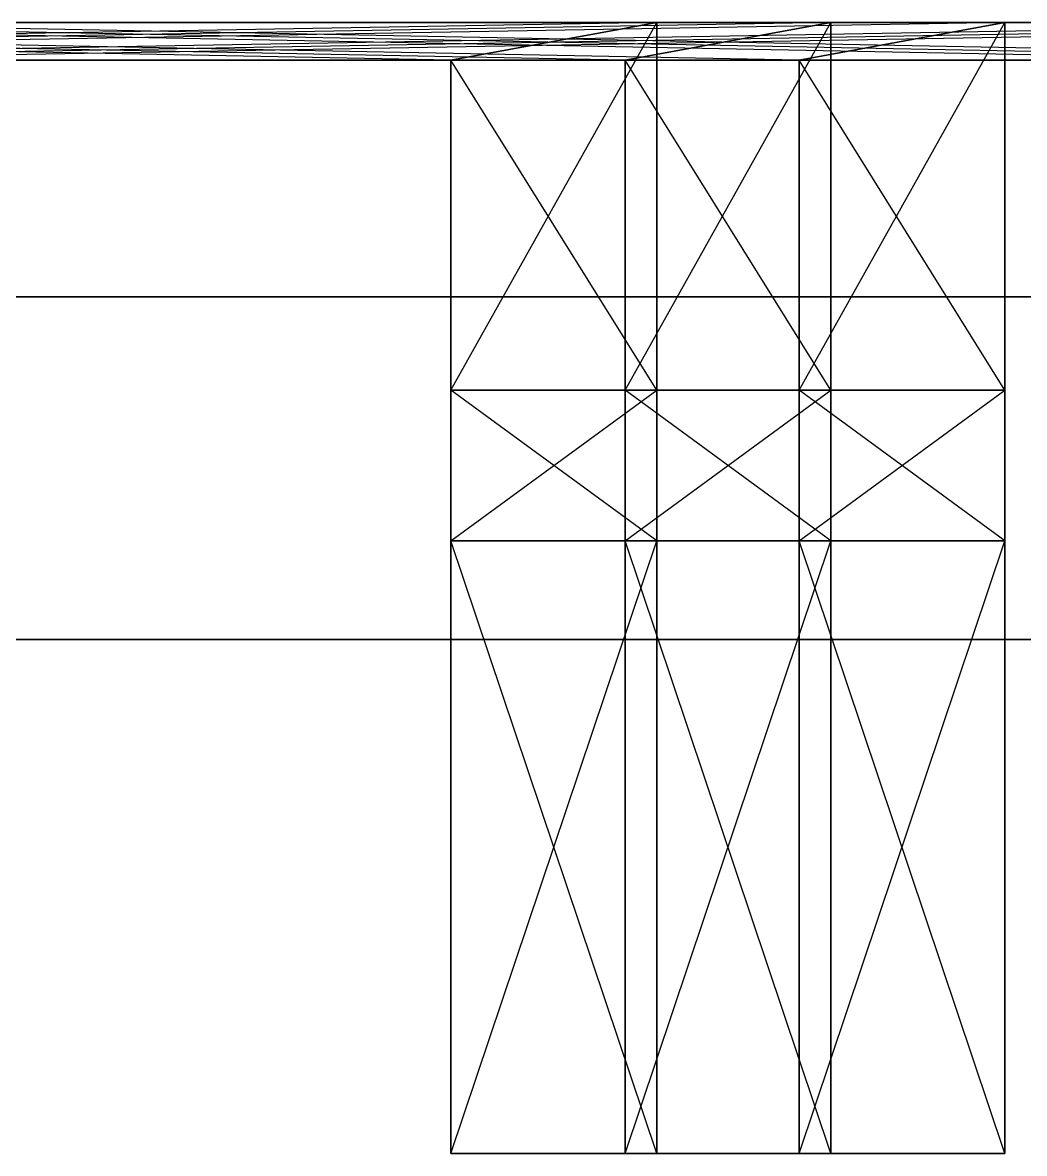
# Model space of a CAD drawing. Extents: x -2 to 217, y -2 to 10.
# Drawn here: x 29.438 to 32.361, y -2 to 1.3 of the extents above; entities that cross this region are included whole.
import ezdxf

# ---------------------------------------------------------------- set-up
doc = ezdxf.new("R2010")
doc.units = 0
doc.layers.add('UB3D', color=1, linetype='CONTINUOUS')

msp = doc.modelspace()

# ---------------------------------------------------------------- linework, layer by layer
at = {"layer": 'UB3D', "color": 254}
for points in [[(31.288001, 1.3001, -69.085332), (31.288001, 1.3001, -69.810332), (24.988001, 1.3001, -69.085332)], [(31.288001, 1.3001, -69.810332), (24.988001, 1.3001, -69.085332), (24.988001, 1.3001, -69.810332)], [(30.688001, 1.190097, -69.085332), (31.288001, 1.3001, -69.085332), (24.988001, 1.190097, -69.085332)], [(31.288001, 1.3001, -69.085332), (24.988001, 1.190097, -69.085332), (24.988001, 1.3001, -69.085332)], [(31.288001, 1.3001, -69.810332), (30.688001, 1.190097, -69.810332), (24.988001, 1.3001, -69.810332)], [(30.688001, 1.190097, -69.810332), (24.988001, 1.3001, -69.810332), (24.988001, 1.190097, -69.810332)], [(31.288001, 1.3001, -72.493165), (31.288001, 1.3001, -73.218165), (24.988001, 1.3001, -72.493165)], [(31.288001, 1.3001, -73.218165), (24.988001, 1.3001, -72.493165), (24.988001, 1.3001, -73.218165)], [(30.688001, 1.190097, -72.493165), (31.288001, 1.3001, -72.493165), (24.988001, 1.190097, -72.493165)], [(31.288001, 1.3001, -72.493165), (24.988001, 1.190097, -72.493165), (24.988001, 1.3001, -72.493165)], [(31.288001, 1.3001, -73.218165), (30.688001, 1.190097, -73.218165), (24.988001, 1.3001, -73.218165)], [(30.688001, 1.190097, -73.218165), (24.988001, 1.3001, -73.218165), (24.988001, 1.190097, -73.218165)], [(31.288001, 1.3001, -65.677499), (31.288001, 1.3001, -66.402499), (24.988001, 1.3001, -65.677499)], [(31.288001, 1.3001, -66.402499), (24.988001, 1.3001, -65.677499), (24.988001, 1.3001, -66.402499)], [(30.688001, 1.190097, -65.677499), (31.288001, 1.3001, -65.677499), (24.988001, 1.190097, -65.677499)], [(31.288001, 1.3001, -65.677499), (24.988001, 1.190097, -65.677499), (24.988001, 1.3001, -65.677499)], [(31.288001, 1.3001, -66.402499), (30.688001, 1.190097, -66.402499), (24.988001, 1.3001, -66.402499)], [(30.688001, 1.190097, -66.402499), (24.988001, 1.3001, -66.402499), (24.988001, 1.190097, -66.402499)], [(31.796001, 1.3001, -32.001332), (31.796001, 1.3001, -32.726332), (25.496001, 1.3001, -32.001332)], [(31.796001, 1.3001, -32.726332), (25.496001, 1.3001, -32.001332), (25.496001, 1.3001, -32.726332)], [(31.196001, 1.190097, -32.001332), (31.796001, 1.3001, -32.001332), (25.496001, 1.190097, -32.001332)], [(31.796001, 1.3001, -32.001332), (25.496001, 1.190097, -32.001332), (25.496001, 1.3001, -32.001332)], [(31.796001, 1.3001, -32.726332), (31.196001, 1.190097, -32.726332), (25.496001, 1.3001, -32.726332)], [(31.196001, 1.190097, -32.726332), (25.496001, 1.3001, -32.726332), (25.496001, 1.190097, -32.726332)], [(31.796001, 1.3001, -35.409165), (31.796001, 1.3001, -36.134165), (25.496001, 1.3001, -35.409165)], [(31.796001, 1.3001, -36.134165), (25.496001, 1.3001, -35.409165), (25.496001, 1.3001, -36.134165)], [(31.196001, 1.190097, -35.409165), (31.796001, 1.3001, -35.409165), (25.496001, 1.190097, -35.409165)], [(31.796001, 1.3001, -35.409165), (25.496001, 1.190097, -35.409165), (25.496001, 1.3001, -35.409165)], [(31.796001, 1.3001, -36.134165), (31.196001, 1.190097, -36.134165), (25.496001, 1.3001, -36.134165)], [(31.196001, 1.190097, -36.134165), (25.496001, 1.3001, -36.134165), (25.496001, 1.190097, -36.134165)], [(31.796001, 1.3001, -28.593499), (31.796001, 1.3001, -29.318499), (25.496001, 1.3001, -28.593499)], [(31.796001, 1.3001, -29.318499), (25.496001, 1.3001, -28.593499), (25.496001, 1.3001, -29.318499)], [(31.196001, 1.190097, -28.593499), (31.796001, 1.3001, -28.593499), (25.496001, 1.190097, -28.593499)], [(31.796001, 1.3001, -28.593499), (25.496001, 1.190097, -28.593499), (25.496001, 1.3001, -28.593499)], [(31.796001, 1.3001, -29.318499), (31.196001, 1.190097, -29.318499), (25.496001, 1.3001, -29.318499)], [(31.196001, 1.190097, -29.318499), (25.496001, 1.3001, -29.318499), (25.496001, 1.190097, -29.318499)], [(31.796001, 1.3001, 7.114668), (31.796001, 1.3001, 6.389668), (25.496001, 1.3001, 7.114668)], [(31.796001, 1.3001, 6.389668), (25.496001, 1.3001, 7.114668), (25.496001, 1.3001, 6.389668)], [(31.196001, 1.190097, 7.114668), (31.796001, 1.3001, 7.114668), (25.496001, 1.190097, 7.114668)], [(31.796001, 1.3001, 7.114668), (25.496001, 1.190097, 7.114668), (25.496001, 1.3001, 7.114668)], [(31.796001, 1.3001, 6.389668), (31.196001, 1.190097, 6.389668), (25.496001, 1.3001, 6.389668)], [(31.196001, 1.190097, 6.389668), (25.496001, 1.3001, 6.389668), (25.496001, 1.190097, 6.389668)], [(31.796001, 1.3001, 3.706835), (31.796001, 1.3001, 2.981835), (25.496001, 1.3001, 3.706835)], [(31.796001, 1.3001, 2.981835), (25.496001, 1.3001, 3.706835), (25.496001, 1.3001, 2.981835)], [(31.196001, 1.190097, 3.706835), (31.796001, 1.3001, 3.706835), (25.496001, 1.190097, 3.706835)], [(31.796001, 1.3001, 3.706835), (25.496001, 1.190097, 3.706835), (25.496001, 1.3001, 3.706835)], [(31.796001, 1.3001, 2.981835), (31.196001, 1.190097, 2.981835), (25.496001, 1.3001, 2.981835)], [(31.196001, 1.190097, 2.981835), (25.496001, 1.3001, 2.981835), (25.496001, 1.190097, 2.981835)], [(31.796001, 1.3001, 10.522501), (31.796001, 1.3001, 9.797501), (25.496001, 1.3001, 10.522501)], [(31.796001, 1.3001, 9.797501), (25.496001, 1.3001, 10.522501), (25.496001, 1.3001, 9.797501)], [(31.196001, 1.190097, 10.522501), (31.796001, 1.3001, 10.522501), (25.496001, 1.190097, 10.522501)], [(31.796001, 1.3001, 10.522501), (25.496001, 1.190097, 10.522501), (25.496001, 1.3001, 10.522501)], [(31.796001, 1.3001, 9.797501), (31.196001, 1.190097, 9.797501), (25.496001, 1.3001, 9.797501)], [(31.196001, 1.190097, 9.797501), (25.496001, 1.3001, 9.797501), (25.496001, 1.190097, 9.797501)], [(32.304001, 1.3001, 46.230668), (32.304001, 1.3001, 45.505668), (26.004001, 1.3001, 46.230668)], [(32.304001, 1.3001, 45.505668), (26.004001, 1.3001, 46.230668), (26.004001, 1.3001, 45.505668)], [(31.704001, 1.190097, 46.230668), (32.304001, 1.3001, 46.230668), (26.004001, 1.190097, 46.230668)], [(32.304001, 1.3001, 46.230668), (26.004001, 1.190097, 46.230668), (26.004001, 1.3001, 46.230668)], [(32.304001, 1.3001, 45.505668), (31.704001, 1.190097, 45.505668), (26.004001, 1.3001, 45.505668)], [(31.704001, 1.190097, 45.505668), (26.004001, 1.3001, 45.505668), (26.004001, 1.190097, 45.505668)], [(32.304001, 1.3001, 42.822835), (32.304001, 1.3001, 42.097835), (26.004001, 1.3001, 42.822835)], [(32.304001, 1.3001, 42.097835), (26.004001, 1.3001, 42.822835), (26.004001, 1.3001, 42.097835)], [(31.704001, 1.190097, 42.822835), (32.304001, 1.3001, 42.822835), (26.004001, 1.190097, 42.822835)], [(32.304001, 1.3001, 42.822835), (26.004001, 1.190097, 42.822835), (26.004001, 1.3001, 42.822835)], [(32.304001, 1.3001, 42.097835), (31.704001, 1.190097, 42.097835), (26.004001, 1.3001, 42.097835)], [(31.704001, 1.190097, 42.097835), (26.004001, 1.3001, 42.097835), (26.004001, 1.190097, 42.097835)], [(32.304001, 1.3001, 49.638501), (32.304001, 1.3001, 48.913501), (26.004001, 1.3001, 49.638501)], [(32.304001, 1.3001, 48.913501), (26.004001, 1.3001, 49.638501), (26.004001, 1.3001, 48.913501)], [(31.704001, 1.190097, 49.638501), (32.304001, 1.3001, 49.638501), (26.004001, 1.190097, 49.638501)], [(32.304001, 1.3001, 49.638501), (26.004001, 1.190097, 49.638501), (26.004001, 1.3001, 49.638501)], [(32.304001, 1.3001, 48.913501), (31.704001, 1.190097, 48.913501), (26.004001, 1.3001, 48.913501)], [(31.704001, 1.190097, 48.913501), (26.004001, 1.3001, 48.913501), (26.004001, 1.190097, 48.913501)], [(33.785667, 1.3001, -70.778665), (33.785667, 1.3001, -71.503665), (27.485667, 1.3001, -70.778665)], [(33.785667, 1.3001, -71.503665), (27.485667, 1.3001, -70.778665), (27.485667, 1.3001, -71.503665)], [(33.185667, 1.190097, -70.778665), (33.785667, 1.3001, -70.778665), (27.485667, 1.190097, -70.778665)], [(33.785667, 1.3001, -70.778665), (27.485667, 1.190097, -70.778665), (27.485667, 1.3001, -70.778665)], [(33.785667, 1.3001, -71.503665), (33.185667, 1.190097, -71.503665), (27.485667, 1.3001, -71.503665)], [(33.185667, 1.190097, -71.503665), (27.485667, 1.3001, -71.503665), (27.485667, 1.190097, -71.503665)], [(33.785667, 1.3001, -67.391999), (33.785667, 1.3001, -68.116999), (27.485667, 1.3001, -67.391999)], [(33.785667, 1.3001, -68.116999), (27.485667, 1.3001, -67.391999), (27.485667, 1.3001, -68.116999)], [(33.185667, 1.190097, -67.391999), (33.785667, 1.3001, -67.391999), (27.485667, 1.190097, -67.391999)], [(33.785667, 1.3001, -67.391999), (27.485667, 1.190097, -67.391999), (27.485667, 1.3001, -67.391999)], [(33.785667, 1.3001, -68.116999), (33.185667, 1.190097, -68.116999), (27.485667, 1.3001, -68.116999)], [(33.185667, 1.190097, -68.116999), (27.485667, 1.3001, -68.116999), (27.485667, 1.190097, -68.116999)], [(34.293667, 1.3001, -33.694665), (34.293667, 1.3001, -34.419665), (27.993667, 1.3001, -33.694665)], [(34.293667, 1.3001, -34.419665), (27.993667, 1.3001, -33.694665), (27.993667, 1.3001, -34.419665)], [(33.693667, 1.190097, -33.694665), (34.293667, 1.3001, -33.694665), (27.993667, 1.190097, -33.694665)], [(34.293667, 1.3001, -33.694665), (27.993667, 1.190097, -33.694665), (27.993667, 1.3001, -33.694665)], [(34.293667, 1.3001, -34.419665), (33.693667, 1.190097, -34.419665), (27.993667, 1.3001, -34.419665)], [(33.693667, 1.190097, -34.419665), (27.993667, 1.3001, -34.419665), (27.993667, 1.190097, -34.419665)], [(34.293667, 1.3001, -30.307999), (34.293667, 1.3001, -31.032999), (27.993667, 1.3001, -30.307999)], [(34.293667, 1.3001, -31.032999), (27.993667, 1.3001, -30.307999), (27.993667, 1.3001, -31.032999)], [(33.693667, 1.190097, -30.307999), (34.293667, 1.3001, -30.307999), (27.993667, 1.190097, -30.307999)], [(34.293667, 1.3001, -30.307999), (27.993667, 1.190097, -30.307999), (27.993667, 1.3001, -30.307999)], [(34.293667, 1.3001, -31.032999), (33.693667, 1.190097, -31.032999), (27.993667, 1.3001, -31.032999)], [(33.693667, 1.190097, -31.032999), (27.993667, 1.3001, -31.032999), (27.993667, 1.190097, -31.032999)], [(34.293667, 1.3001, 5.421335), (34.293667, 1.3001, 4.696335), (27.993667, 1.3001, 5.421335)], [(34.293667, 1.3001, 4.696335), (27.993667, 1.3001, 5.421335), (27.993667, 1.3001, 4.696335)], [(33.693667, 1.190097, 5.421335), (34.293667, 1.3001, 5.421335), (27.993667, 1.190097, 5.421335)], [(34.293667, 1.3001, 5.421335), (27.993667, 1.190097, 5.421335), (27.993667, 1.3001, 5.421335)], [(34.293667, 1.3001, 4.696335), (33.693667, 1.190097, 4.696335), (27.993667, 1.3001, 4.696335)], [(33.693667, 1.190097, 4.696335), (27.993667, 1.3001, 4.696335), (27.993667, 1.190097, 4.696335)], [(34.293667, 1.3001, 8.808001), (34.293667, 1.3001, 8.083001), (27.993667, 1.3001, 8.808001)], [(34.293667, 1.3001, 8.083001), (27.993667, 1.3001, 8.808001), (27.993667, 1.3001, 8.083001)], [(33.693667, 1.190097, 8.808001), (34.293667, 1.3001, 8.808001), (27.993667, 1.190097, 8.808001)], [(34.293667, 1.3001, 8.808001), (27.993667, 1.190097, 8.808001), (27.993667, 1.3001, 8.808001)], [(34.293667, 1.3001, 8.083001), (33.693667, 1.190097, 8.083001), (27.993667, 1.3001, 8.083001)], [(33.693667, 1.190097, 8.083001), (27.993667, 1.3001, 8.083001), (27.993667, 1.190097, 8.083001)], [(34.801667, 1.3001, 44.537335), (34.801667, 1.3001, 43.812335), (28.501667, 1.3001, 44.537335)], [(34.801667, 1.3001, 43.812335), (28.501667, 1.3001, 44.537335), (28.501667, 1.3001, 43.812335)], [(34.201667, 1.190097, 44.537335), (34.801667, 1.3001, 44.537335), (28.501667, 1.190097, 44.537335)], [(34.801667, 1.3001, 44.537335), (28.501667, 1.190097, 44.537335), (28.501667, 1.3001, 44.537335)], [(34.801667, 1.3001, 43.812335), (34.201667, 1.190097, 43.812335), (28.501667, 1.3001, 43.812335)], [(34.201667, 1.190097, 43.812335), (28.501667, 1.3001, 43.812335), (28.501667, 1.190097, 43.812335)], [(34.801667, 1.3001, 47.924001), (34.801667, 1.3001, 47.199001), (28.501667, 1.3001, 47.924001)], [(34.801667, 1.3001, 47.199001), (28.501667, 1.3001, 47.924001), (28.501667, 1.3001, 47.199001)], [(34.201667, 1.190097, 47.924001), (34.801667, 1.3001, 47.924001), (28.501667, 1.190097, 47.924001)], [(34.801667, 1.3001, 47.924001), (28.501667, 1.190097, 47.924001), (28.501667, 1.3001, 47.924001)], [(34.801667, 1.3001, 47.199001), (34.201667, 1.190097, 47.199001), (28.501667, 1.3001, 47.199001)], [(34.201667, 1.190097, 47.199001), (28.501667, 1.3001, 47.199001), (28.501667, 1.190097, 47.199001)], [(31.288001, 0.227569, -69.085332), (30.688001, 1.190097, -69.085332), (31.288001, 1.3001, -69.085332)], [(31.288001, 0.227569, -69.810332), (30.688001, 0.227569, -69.810332), (31.288001, 1.3001, -69.810332)], [(30.688001, 0.227569, -69.810332), (31.288001, 1.3001, -69.810332), (30.688001, 1.190097, -69.810332)], [(31.288001, 0.227569, -72.493165), (30.688001, 1.190097, -72.493165), (31.288001, 1.3001, -72.493165)], [(31.288001, 0.227569, -73.218165), (30.688001, 0.227569, -73.218165), (31.288001, 1.3001, -73.218165)], [(30.688001, 0.227569, -73.218165), (31.288001, 1.3001, -73.218165), (30.688001, 1.190097, -73.218165)], [(31.288001, 0.227569, -65.677499), (30.688001, 1.190097, -65.677499), (31.288001, 1.3001, -65.677499)], [(31.288001, 0.227569, -66.402499), (30.688001, 0.227569, -66.402499), (31.288001, 1.3001, -66.402499)], [(30.688001, 0.227569, -66.402499), (31.288001, 1.3001, -66.402499), (30.688001, 1.190097, -66.402499)], [(31.796001, 0.227569, -32.001332), (31.196001, 1.190097, -32.001332), (31.796001, 1.3001, -32.001332)], [(31.796001, 0.227569, -32.726332), (31.196001, 0.227569, -32.726332), (31.796001, 1.3001, -32.726332)], [(31.196001, 0.227569, -32.726332), (31.796001, 1.3001, -32.726332), (31.196001, 1.190097, -32.726332)], [(31.796001, 0.227569, -35.409165), (31.196001, 1.190097, -35.409165), (31.796001, 1.3001, -35.409165)], [(31.796001, 0.227569, -36.134165), (31.196001, 0.227569, -36.134165), (31.796001, 1.3001, -36.134165)], [(31.196001, 0.227569, -36.134165), (31.796001, 1.3001, -36.134165), (31.196001, 1.190097, -36.134165)], [(31.796001, 0.227569, -28.593499), (31.196001, 1.190097, -28.593499), (31.796001, 1.3001, -28.593499)], [(31.796001, 0.227569, -29.318499), (31.196001, 0.227569, -29.318499), (31.796001, 1.3001, -29.318499)], [(31.196001, 0.227569, -29.318499), (31.796001, 1.3001, -29.318499), (31.196001, 1.190097, -29.318499)], [(31.796001, 0.227569, 7.114668), (31.196001, 1.190097, 7.114668), (31.796001, 1.3001, 7.114668)], [(31.796001, 0.227569, 6.389668), (31.196001, 0.227569, 6.389668), (31.796001, 1.3001, 6.389668)], [(31.196001, 0.227569, 6.389668), (31.796001, 1.3001, 6.389668), (31.196001, 1.190097, 6.389668)], [(31.796001, 0.227569, 3.706835), (31.196001, 1.190097, 3.706835), (31.796001, 1.3001, 3.706835)], [(31.796001, 0.227569, 2.981835), (31.196001, 0.227569, 2.981835), (31.796001, 1.3001, 2.981835)], [(31.196001, 0.227569, 2.981835), (31.796001, 1.3001, 2.981835), (31.196001, 1.190097, 2.981835)], [(31.796001, 0.227569, 10.522501), (31.196001, 1.190097, 10.522501), (31.796001, 1.3001, 10.522501)], [(31.796001, 0.227569, 9.797501), (31.196001, 0.227569, 9.797501), (31.796001, 1.3001, 9.797501)], [(31.196001, 0.227569, 9.797501), (31.796001, 1.3001, 9.797501), (31.196001, 1.190097, 9.797501)], [(31.288001, 0.227569, -69.085332), (31.288001, 0.227569, -69.810332), (31.288001, 1.3001, -69.085332)], [(31.288001, 0.227569, -69.810332), (31.288001, 1.3001, -69.085332), (31.288001, 1.3001, -69.810332)], [(31.288001, 0.227569, -72.493165), (31.288001, 0.227569, -73.218165), (31.288001, 1.3001, -72.493165)], [(31.288001, 0.227569, -73.218165), (31.288001, 1.3001, -72.493165), (31.288001, 1.3001, -73.218165)], [(31.288001, 0.227569, -65.677499), (31.288001, 0.227569, -66.402499), (31.288001, 1.3001, -65.677499)], [(31.288001, 0.227569, -66.402499), (31.288001, 1.3001, -65.677499), (31.288001, 1.3001, -66.402499)], [(32.304001, 0.227569, 46.230668), (31.704001, 1.190097, 46.230668), (32.304001, 1.3001, 46.230668)], [(32.304001, 0.227569, 45.505668), (31.704001, 0.227569, 45.505668), (32.304001, 1.3001, 45.505668)], [(31.704001, 0.227569, 45.505668), (32.304001, 1.3001, 45.505668), (31.704001, 1.190097, 45.505668)], [(32.304001, 0.227569, 42.822835), (31.704001, 1.190097, 42.822835), (32.304001, 1.3001, 42.822835)], [(32.304001, 0.227569, 42.097835), (31.704001, 0.227569, 42.097835), (32.304001, 1.3001, 42.097835)], [(31.704001, 0.227569, 42.097835), (32.304001, 1.3001, 42.097835), (31.704001, 1.190097, 42.097835)], [(32.304001, 0.227569, 49.638501), (31.704001, 1.190097, 49.638501), (32.304001, 1.3001, 49.638501)], [(32.304001, 0.227569, 48.913501), (31.704001, 0.227569, 48.913501), (32.304001, 1.3001, 48.913501)], [(31.704001, 0.227569, 48.913501), (32.304001, 1.3001, 48.913501), (31.704001, 1.190097, 48.913501)], [(31.796001, 0.227569, -32.001332), (31.796001, 0.227569, -32.726332), (31.796001, 1.3001, -32.001332)], [(31.796001, 0.227569, -32.726332), (31.796001, 1.3001, -32.001332), (31.796001, 1.3001, -32.726332)], [(31.796001, 0.227569, -35.409165), (31.796001, 0.227569, -36.134165), (31.796001, 1.3001, -35.409165)], [(31.796001, 0.227569, -36.134165), (31.796001, 1.3001, -35.409165), (31.796001, 1.3001, -36.134165)], [(31.796001, 0.227569, -28.593499), (31.796001, 0.227569, -29.318499), (31.796001, 1.3001, -28.593499)], [(31.796001, 0.227569, -29.318499), (31.796001, 1.3001, -28.593499), (31.796001, 1.3001, -29.318499)], [(31.796001, 0.227569, 7.114668), (31.796001, 0.227569, 6.389668), (31.796001, 1.3001, 7.114668)], [(31.796001, 0.227569, 6.389668), (31.796001, 1.3001, 7.114668), (31.796001, 1.3001, 6.389668)], [(31.796001, 0.227569, 3.706835), (31.796001, 0.227569, 2.981835), (31.796001, 1.3001, 3.706835)], [(31.796001, 0.227569, 2.981835), (31.796001, 1.3001, 3.706835), (31.796001, 1.3001, 2.981835)], [(31.796001, 0.227569, 10.522501), (31.796001, 0.227569, 9.797501), (31.796001, 1.3001, 10.522501)], [(31.796001, 0.227569, 9.797501), (31.796001, 1.3001, 10.522501), (31.796001, 1.3001, 9.797501)], [(32.304001, 0.227569, 46.230668), (32.304001, 0.227569, 45.505668), (32.304001, 1.3001, 46.230668)], [(32.304001, 0.227569, 45.505668), (32.304001, 1.3001, 46.230668), (32.304001, 1.3001, 45.505668)], [(32.304001, 0.227569, 42.822835), (32.304001, 0.227569, 42.097835), (32.304001, 1.3001, 42.822835)], [(32.304001, 0.227569, 42.097835), (32.304001, 1.3001, 42.822835), (32.304001, 1.3001, 42.097835)], [(32.304001, 0.227569, 49.638501), (32.304001, 0.227569, 48.913501), (32.304001, 1.3001, 49.638501)], [(32.304001, 0.227569, 48.913501), (32.304001, 1.3001, 49.638501), (32.304001, 1.3001, 48.913501)], [(24.988001, 1.190097, -69.085332), (24.988001, 1.190097, -69.810332), (30.688001, 1.190097, -69.085332)], [(24.988001, 1.190097, -69.810332), (30.688001, 1.190097, -69.085332), (30.688001, 1.190097, -69.810332)], [(24.988001, 1.190097, -72.493165), (24.988001, 1.190097, -73.218165), (30.688001, 1.190097, -72.493165)], [(24.988001, 1.190097, -73.218165), (30.688001, 1.190097, -72.493165), (30.688001, 1.190097, -73.218165)], [(24.988001, 1.190097, -65.677499), (24.988001, 1.190097, -66.402499), (30.688001, 1.190097, -65.677499)], [(24.988001, 1.190097, -66.402499), (30.688001, 1.190097, -65.677499), (30.688001, 1.190097, -66.402499)], [(25.496001, 1.190097, -32.001332), (25.496001, 1.190097, -32.726332), (31.196001, 1.190097, -32.001332)], [(25.496001, 1.190097, -32.726332), (31.196001, 1.190097, -32.001332), (31.196001, 1.190097, -32.726332)], [(25.496001, 1.190097, -35.409165), (25.496001, 1.190097, -36.134165), (31.196001, 1.190097, -35.409165)], [(25.496001, 1.190097, -36.134165), (31.196001, 1.190097, -35.409165), (31.196001, 1.190097, -36.134165)], [(25.496001, 1.190097, -28.593499), (25.496001, 1.190097, -29.318499), (31.196001, 1.190097, -28.593499)], [(25.496001, 1.190097, -29.318499), (31.196001, 1.190097, -28.593499), (31.196001, 1.190097, -29.318499)], [(25.496001, 1.190097, 7.114668), (25.496001, 1.190097, 6.389668), (31.196001, 1.190097, 7.114668)], [(25.496001, 1.190097, 6.389668), (31.196001, 1.190097, 7.114668), (31.196001, 1.190097, 6.389668)], [(25.496001, 1.190097, 3.706835), (25.496001, 1.190097, 2.981835), (31.196001, 1.190097, 3.706835)], [(25.496001, 1.190097, 2.981835), (31.196001, 1.190097, 3.706835), (31.196001, 1.190097, 2.981835)], [(25.496001, 1.190097, 10.522501), (25.496001, 1.190097, 9.797501), (31.196001, 1.190097, 10.522501)], [(25.496001, 1.190097, 9.797501), (31.196001, 1.190097, 10.522501), (31.196001, 1.190097, 9.797501)], [(26.004001, 1.190097, 46.230668), (26.004001, 1.190097, 45.505668), (31.704001, 1.190097, 46.230668)], [(26.004001, 1.190097, 45.505668), (31.704001, 1.190097, 46.230668), (31.704001, 1.190097, 45.505668)], [(26.004001, 1.190097, 42.822835), (26.004001, 1.190097, 42.097835), (31.704001, 1.190097, 42.822835)], [(26.004001, 1.190097, 42.097835), (31.704001, 1.190097, 42.822835), (31.704001, 1.190097, 42.097835)], [(26.004001, 1.190097, 49.638501), (26.004001, 1.190097, 48.913501), (31.704001, 1.190097, 49.638501)], [(26.004001, 1.190097, 48.913501), (31.704001, 1.190097, 49.638501), (31.704001, 1.190097, 48.913501)], [(27.485667, 1.190097, -70.778665), (27.485667, 1.190097, -71.503665), (33.185667, 1.190097, -70.778665)], [(27.485667, 1.190097, -71.503665), (33.185667, 1.190097, -70.778665), (33.185667, 1.190097, -71.503665)], [(27.485667, 1.190097, -67.391999), (27.485667, 1.190097, -68.116999), (33.185667, 1.190097, -67.391999)], [(27.485667, 1.190097, -68.116999), (33.185667, 1.190097, -67.391999), (33.185667, 1.190097, -68.116999)], [(27.993667, 1.190097, -33.694665), (27.993667, 1.190097, -34.419665), (33.693667, 1.190097, -33.694665)], [(27.993667, 1.190097, -34.419665), (33.693667, 1.190097, -33.694665), (33.693667, 1.190097, -34.419665)], [(27.993667, 1.190097, -30.307999), (27.993667, 1.190097, -31.032999), (33.693667, 1.190097, -30.307999)], [(27.993667, 1.190097, -31.032999), (33.693667, 1.190097, -30.307999), (33.693667, 1.190097, -31.032999)], [(27.993667, 1.190097, 5.421335), (27.993667, 1.190097, 4.696335), (33.693667, 1.190097, 5.421335)], [(27.993667, 1.190097, 4.696335), (33.693667, 1.190097, 5.421335), (33.693667, 1.190097, 4.696335)], [(27.993667, 1.190097, 8.808001), (27.993667, 1.190097, 8.083001), (33.693667, 1.190097, 8.808001)], [(27.993667, 1.190097, 8.083001), (33.693667, 1.190097, 8.808001), (33.693667, 1.190097, 8.083001)], [(28.501667, 1.190097, 44.537335), (28.501667, 1.190097, 43.812335), (34.201667, 1.190097, 44.537335)], [(28.501667, 1.190097, 43.812335), (34.201667, 1.190097, 44.537335), (34.201667, 1.190097, 43.812335)], [(28.501667, 1.190097, 47.924001), (28.501667, 1.190097, 47.199001), (34.201667, 1.190097, 47.924001)], [(28.501667, 1.190097, 47.199001), (34.201667, 1.190097, 47.924001), (34.201667, 1.190097, 47.199001)], [(30.688001, 1.190097, -69.085332), (30.688001, 1.190097, -69.810332), (30.688001, 0.227569, -69.085332)], [(30.688001, 1.190097, -69.810332), (30.688001, 0.227569, -69.085332), (30.688001, 0.227569, -69.810332)], [(30.688001, 0.227569, -69.085332), (31.288001, 0.227569, -69.085332), (30.688001, 1.190097, -69.085332)], [(30.688001, 1.190097, -72.493165), (30.688001, 1.190097, -73.218165), (30.688001, 0.227569, -72.493165)], [(30.688001, 1.190097, -73.218165), (30.688001, 0.227569, -72.493165), (30.688001, 0.227569, -73.218165)], [(30.688001, 0.227569, -72.493165), (31.288001, 0.227569, -72.493165), (30.688001, 1.190097, -72.493165)], [(30.688001, 1.190097, -65.677499), (30.688001, 1.190097, -66.402499), (30.688001, 0.227569, -65.677499)], [(30.688001, 1.190097, -66.402499), (30.688001, 0.227569, -65.677499), (30.688001, 0.227569, -66.402499)], [(30.688001, 0.227569, -65.677499), (31.288001, 0.227569, -65.677499), (30.688001, 1.190097, -65.677499)], [(31.196001, 1.190097, -32.001332), (31.196001, 1.190097, -32.726332), (31.196001, 0.227569, -32.001332)], [(31.196001, 1.190097, -32.726332), (31.196001, 0.227569, -32.001332), (31.196001, 0.227569, -32.726332)], [(31.196001, 0.227569, -32.001332), (31.796001, 0.227569, -32.001332), (31.196001, 1.190097, -32.001332)], [(31.196001, 1.190097, -35.409165), (31.196001, 1.190097, -36.134165), (31.196001, 0.227569, -35.409165)], [(31.196001, 1.190097, -36.134165), (31.196001, 0.227569, -35.409165), (31.196001, 0.227569, -36.134165)], [(31.196001, 0.227569, -35.409165), (31.796001, 0.227569, -35.409165), (31.196001, 1.190097, -35.409165)], [(31.196001, 1.190097, -28.593499), (31.196001, 1.190097, -29.318499), (31.196001, 0.227569, -28.593499)], [(31.196001, 1.190097, -29.318499), (31.196001, 0.227569, -28.593499), (31.196001, 0.227569, -29.318499)], [(31.196001, 0.227569, -28.593499), (31.796001, 0.227569, -28.593499), (31.196001, 1.190097, -28.593499)], [(31.196001, 1.190097, 7.114668), (31.196001, 1.190097, 6.389668), (31.196001, 0.227569, 7.114668)], [(31.196001, 1.190097, 6.389668), (31.196001, 0.227569, 7.114668), (31.196001, 0.227569, 6.389668)], [(31.196001, 0.227569, 7.114668), (31.796001, 0.227569, 7.114668), (31.196001, 1.190097, 7.114668)], [(31.196001, 1.190097, 3.706835), (31.196001, 1.190097, 2.981835), (31.196001, 0.227569, 3.706835)], [(31.196001, 1.190097, 2.981835), (31.196001, 0.227569, 3.706835), (31.196001, 0.227569, 2.981835)], [(31.196001, 0.227569, 3.706835), (31.796001, 0.227569, 3.706835), (31.196001, 1.190097, 3.706835)], [(31.196001, 1.190097, 10.522501), (31.196001, 1.190097, 9.797501), (31.196001, 0.227569, 10.522501)], [(31.196001, 1.190097, 9.797501), (31.196001, 0.227569, 10.522501), (31.196001, 0.227569, 9.797501)], [(31.196001, 0.227569, 10.522501), (31.796001, 0.227569, 10.522501), (31.196001, 1.190097, 10.522501)], [(31.704001, 1.190097, 46.230668), (31.704001, 1.190097, 45.505668), (31.704001, 0.227569, 46.230668)], [(31.704001, 1.190097, 45.505668), (31.704001, 0.227569, 46.230668), (31.704001, 0.227569, 45.505668)], [(31.704001, 0.227569, 46.230668), (32.304001, 0.227569, 46.230668), (31.704001, 1.190097, 46.230668)], [(31.704001, 1.190097, 42.822835), (31.704001, 1.190097, 42.097835), (31.704001, 0.227569, 42.822835)], [(31.704001, 1.190097, 42.097835), (31.704001, 0.227569, 42.822835), (31.704001, 0.227569, 42.097835)], [(31.704001, 0.227569, 42.822835), (32.304001, 0.227569, 42.822835), (31.704001, 1.190097, 42.822835)], [(31.704001, 1.190097, 49.638501), (31.704001, 1.190097, 48.913501), (31.704001, 0.227569, 49.638501)], [(31.704001, 1.190097, 48.913501), (31.704001, 0.227569, 49.638501), (31.704001, 0.227569, 48.913501)], [(31.704001, 0.227569, 49.638501), (32.304001, 0.227569, 49.638501), (31.704001, 1.190097, 49.638501)], [(30.688001, 0.227569, -69.085332), (30.688001, 0.227569, -69.810332), (30.688001, -0.212445, -69.347832)], [(30.688001, 0.227569, -69.810332), (30.688001, -0.212445, -69.347832), (30.688001, -0.212445, -69.547832)], [(30.688001, -0.212445, -69.347832), (31.288001, -0.212445, -69.347832), (30.688001, 0.227569, -69.085332)], [(31.288001, -0.212445, -69.347832), (30.688001, 0.227569, -69.085332), (31.288001, 0.227569, -69.085332)], [(31.288001, -0.212445, -69.547832), (30.688001, -0.212445, -69.547832), (31.288001, 0.227569, -69.810332)], [(30.688001, -0.212445, -69.547832), (31.288001, 0.227569, -69.810332), (30.688001, 0.227569, -69.810332)], [(30.688001, 0.227569, -72.493165), (30.688001, 0.227569, -73.218165), (30.688001, -0.212445, -72.755665)], [(30.688001, 0.227569, -73.218165), (30.688001, -0.212445, -72.755665), (30.688001, -0.212445, -72.955665)], [(30.688001, -0.212445, -72.755665), (31.288001, -0.212445, -72.755665), (30.688001, 0.227569, -72.493165)], [(31.288001, -0.212445, -72.755665), (30.688001, 0.227569, -72.493165), (31.288001, 0.227569, -72.493165)], [(31.288001, -0.212445, -72.955665), (30.688001, -0.212445, -72.955665), (31.288001, 0.227569, -73.218165)], [(30.688001, -0.212445, -72.955665), (31.288001, 0.227569, -73.218165), (30.688001, 0.227569, -73.218165)], [(30.688001, 0.227569, -65.677499), (30.688001, 0.227569, -66.402499), (30.688001, -0.212445, -65.939999)], [(30.688001, 0.227569, -66.402499), (30.688001, -0.212445, -65.939999), (30.688001, -0.212445, -66.139999)], [(30.688001, -0.212445, -65.939999), (31.288001, -0.212445, -65.939999), (30.688001, 0.227569, -65.677499)], [(31.288001, -0.212445, -65.939999), (30.688001, 0.227569, -65.677499), (31.288001, 0.227569, -65.677499)], [(31.288001, -0.212445, -66.139999), (30.688001, -0.212445, -66.139999), (31.288001, 0.227569, -66.402499)], [(30.688001, -0.212445, -66.139999), (31.288001, 0.227569, -66.402499), (30.688001, 0.227569, -66.402499)], [(31.196001, 0.227569, -32.001332), (31.196001, 0.227569, -32.726332), (31.196001, -0.212445, -32.263832)], [(31.196001, 0.227569, -32.726332), (31.196001, -0.212445, -32.263832), (31.196001, -0.212445, -32.463832)], [(31.196001, -0.212445, -32.263832), (31.796001, -0.212445, -32.263832), (31.196001, 0.227569, -32.001332)], [(31.796001, -0.212445, -32.263832), (31.196001, 0.227569, -32.001332), (31.796001, 0.227569, -32.001332)], [(31.796001, -0.212445, -32.463832), (31.196001, -0.212445, -32.463832), (31.796001, 0.227569, -32.726332)], [(31.196001, -0.212445, -32.463832), (31.796001, 0.227569, -32.726332), (31.196001, 0.227569, -32.726332)], [(31.196001, 0.227569, -35.409165), (31.196001, 0.227569, -36.134165), (31.196001, -0.212445, -35.671665)], [(31.196001, 0.227569, -36.134165), (31.196001, -0.212445, -35.671665), (31.196001, -0.212445, -35.871665)], [(31.196001, -0.212445, -35.671665), (31.796001, -0.212445, -35.671665), (31.196001, 0.227569, -35.409165)], [(31.796001, -0.212445, -35.671665), (31.196001, 0.227569, -35.409165), (31.796001, 0.227569, -35.409165)], [(31.796001, -0.212445, -35.871665), (31.196001, -0.212445, -35.871665), (31.796001, 0.227569, -36.134165)], [(31.196001, -0.212445, -35.871665), (31.796001, 0.227569, -36.134165), (31.196001, 0.227569, -36.134165)], [(31.196001, 0.227569, -28.593499), (31.196001, 0.227569, -29.318499), (31.196001, -0.212445, -28.855999)], [(31.196001, 0.227569, -29.318499), (31.196001, -0.212445, -28.855999), (31.196001, -0.212445, -29.055999)], [(31.196001, -0.212445, -28.855999), (31.796001, -0.212445, -28.855999), (31.196001, 0.227569, -28.593499)], [(31.796001, -0.212445, -28.855999), (31.196001, 0.227569, -28.593499), (31.796001, 0.227569, -28.593499)], [(31.796001, -0.212445, -29.055999), (31.196001, -0.212445, -29.055999), (31.796001, 0.227569, -29.318499)], [(31.196001, -0.212445, -29.055999), (31.796001, 0.227569, -29.318499), (31.196001, 0.227569, -29.318499)], [(31.196001, 0.227569, 7.114668), (31.196001, 0.227569, 6.389668), (31.196001, -0.212445, 6.852168)], [(31.196001, 0.227569, 6.389668), (31.196001, -0.212445, 6.852168), (31.196001, -0.212445, 6.652168)], [(31.196001, -0.212445, 6.852168), (31.796001, -0.212445, 6.852168), (31.196001, 0.227569, 7.114668)], [(31.796001, -0.212445, 6.852168), (31.196001, 0.227569, 7.114668), (31.796001, 0.227569, 7.114668)], [(31.796001, -0.212445, 6.652168), (31.196001, -0.212445, 6.652168), (31.796001, 0.227569, 6.389668)], [(31.196001, -0.212445, 6.652168), (31.796001, 0.227569, 6.389668), (31.196001, 0.227569, 6.389668)], [(31.196001, 0.227569, 3.706835), (31.196001, 0.227569, 2.981835), (31.196001, -0.212445, 3.444335)], [(31.196001, 0.227569, 2.981835), (31.196001, -0.212445, 3.444335), (31.196001, -0.212445, 3.244335)], [(31.196001, -0.212445, 3.444335), (31.796001, -0.212445, 3.444335), (31.196001, 0.227569, 3.706835)], [(31.796001, -0.212445, 3.444335), (31.196001, 0.227569, 3.706835), (31.796001, 0.227569, 3.706835)], [(31.796001, -0.212445, 3.244335), (31.196001, -0.212445, 3.244335), (31.796001, 0.227569, 2.981835)], [(31.196001, -0.212445, 3.244335), (31.796001, 0.227569, 2.981835), (31.196001, 0.227569, 2.981835)], [(31.196001, 0.227569, 10.522501), (31.196001, 0.227569, 9.797501), (31.196001, -0.212445, 10.260001)], [(31.196001, 0.227569, 9.797501), (31.196001, -0.212445, 10.260001), (31.196001, -0.212445, 10.060001)], [(31.196001, -0.212445, 10.260001), (31.796001, -0.212445, 10.260001), (31.196001, 0.227569, 10.522501)], [(31.796001, -0.212445, 10.260001), (31.196001, 0.227569, 10.522501), (31.796001, 0.227569, 10.522501)], [(31.796001, -0.212445, 10.060001), (31.196001, -0.212445, 10.060001), (31.796001, 0.227569, 9.797501)], [(31.196001, -0.212445, 10.060001), (31.796001, 0.227569, 9.797501), (31.196001, 0.227569, 9.797501)], [(31.288001, -0.212445, -69.347832), (31.288001, -0.212445, -69.547832), (31.288001, 0.227569, -69.085332)], [(31.288001, -0.212445, -69.547832), (31.288001, 0.227569, -69.085332), (31.288001, 0.227569, -69.810332)], [(31.288001, -0.212445, -72.755665), (31.288001, -0.212445, -72.955665), (31.288001, 0.227569, -72.493165)], [(31.288001, -0.212445, -72.955665), (31.288001, 0.227569, -72.493165), (31.288001, 0.227569, -73.218165)], [(31.288001, -0.212445, -65.939999), (31.288001, -0.212445, -66.139999), (31.288001, 0.227569, -65.677499)], [(31.288001, -0.212445, -66.139999), (31.288001, 0.227569, -65.677499), (31.288001, 0.227569, -66.402499)], [(31.704001, 0.227569, 46.230668), (31.704001, 0.227569, 45.505668), (31.704001, -0.212445, 45.968168)], [(31.704001, 0.227569, 45.505668), (31.704001, -0.212445, 45.968168), (31.704001, -0.212445, 45.768168)], [(31.704001, -0.212445, 45.968168), (32.304001, -0.212445, 45.968168), (31.704001, 0.227569, 46.230668)], [(32.304001, -0.212445, 45.968168), (31.704001, 0.227569, 46.230668), (32.304001, 0.227569, 46.230668)], [(32.304001, -0.212445, 45.768168), (31.704001, -0.212445, 45.768168), (32.304001, 0.227569, 45.505668)], [(31.704001, -0.212445, 45.768168), (32.304001, 0.227569, 45.505668), (31.704001, 0.227569, 45.505668)], [(31.704001, 0.227569, 42.822835), (31.704001, 0.227569, 42.097835), (31.704001, -0.212445, 42.560335)], [(31.704001, 0.227569, 42.097835), (31.704001, -0.212445, 42.560335), (31.704001, -0.212445, 42.360335)], [(31.704001, -0.212445, 42.560335), (32.304001, -0.212445, 42.560335), (31.704001, 0.227569, 42.822835)], [(32.304001, -0.212445, 42.560335), (31.704001, 0.227569, 42.822835), (32.304001, 0.227569, 42.822835)], [(32.304001, -0.212445, 42.360335), (31.704001, -0.212445, 42.360335), (32.304001, 0.227569, 42.097835)], [(31.704001, -0.212445, 42.360335), (32.304001, 0.227569, 42.097835), (31.704001, 0.227569, 42.097835)], [(31.704001, 0.227569, 49.638501), (31.704001, 0.227569, 48.913501), (31.704001, -0.212445, 49.376001)], [(31.704001, 0.227569, 48.913501), (31.704001, -0.212445, 49.376001), (31.704001, -0.212445, 49.176001)], [(31.704001, -0.212445, 49.376001), (32.304001, -0.212445, 49.376001), (31.704001, 0.227569, 49.638501)], [(32.304001, -0.212445, 49.376001), (31.704001, 0.227569, 49.638501), (32.304001, 0.227569, 49.638501)], [(32.304001, -0.212445, 49.176001), (31.704001, -0.212445, 49.176001), (32.304001, 0.227569, 48.913501)], [(31.704001, -0.212445, 49.176001), (32.304001, 0.227569, 48.913501), (31.704001, 0.227569, 48.913501)], [(31.796001, -0.212445, -32.263832), (31.796001, -0.212445, -32.463832), (31.796001, 0.227569, -32.001332)], [(31.796001, -0.212445, -32.463832), (31.796001, 0.227569, -32.001332), (31.796001, 0.227569, -32.726332)], [(31.796001, -0.212445, -35.671665), (31.796001, -0.212445, -35.871665), (31.796001, 0.227569, -35.409165)], [(31.796001, -0.212445, -35.871665), (31.796001, 0.227569, -35.409165), (31.796001, 0.227569, -36.134165)], [(31.796001, -0.212445, -28.855999), (31.796001, -0.212445, -29.055999), (31.796001, 0.227569, -28.593499)], [(31.796001, -0.212445, -29.055999), (31.796001, 0.227569, -28.593499), (31.796001, 0.227569, -29.318499)], [(31.796001, -0.212445, 6.852168), (31.796001, -0.212445, 6.652168), (31.796001, 0.227569, 7.114668)], [(31.796001, -0.212445, 6.652168), (31.796001, 0.227569, 7.114668), (31.796001, 0.227569, 6.389668)], [(31.796001, -0.212445, 3.444335), (31.796001, -0.212445, 3.244335), (31.796001, 0.227569, 3.706835)], [(31.796001, -0.212445, 3.244335), (31.796001, 0.227569, 3.706835), (31.796001, 0.227569, 2.981835)], [(31.796001, -0.212445, 10.260001), (31.796001, -0.212445, 10.060001), (31.796001, 0.227569, 10.522501)], [(31.796001, -0.212445, 10.060001), (31.796001, 0.227569, 10.522501), (31.796001, 0.227569, 9.797501)], [(32.304001, -0.212445, 45.968168), (32.304001, -0.212445, 45.768168), (32.304001, 0.227569, 46.230668)], [(32.304001, -0.212445, 45.768168), (32.304001, 0.227569, 46.230668), (32.304001, 0.227569, 45.505668)], [(32.304001, -0.212445, 42.560335), (32.304001, -0.212445, 42.360335), (32.304001, 0.227569, 42.822835)], [(32.304001, -0.212445, 42.360335), (32.304001, 0.227569, 42.822835), (32.304001, 0.227569, 42.097835)], [(32.304001, -0.212445, 49.376001), (32.304001, -0.212445, 49.176001), (32.304001, 0.227569, 49.638501)], [(32.304001, -0.212445, 49.176001), (32.304001, 0.227569, 49.638501), (32.304001, 0.227569, 48.913501)], [(30.688001, -0.212445, -69.347832), (30.688001, -0.212445, -69.547832), (30.688001, -2, -69.347832)], [(30.688001, -0.212445, -69.547832), (30.688001, -2, -69.347832), (30.688001, -2, -69.547832)], [(30.688001, -2, -69.347832), (31.288001, -2, -69.347832), (30.688001, -0.212445, -69.347832)], [(31.288001, -2, -69.347832), (30.688001, -0.212445, -69.347832), (31.288001, -0.212445, -69.347832)], [(31.288001, -2, -69.547832), (30.688001, -2, -69.547832), (31.288001, -0.212445, -69.547832)], [(30.688001, -2, -69.547832), (31.288001, -0.212445, -69.547832), (30.688001, -0.212445, -69.547832)], [(30.688001, -0.212445, -72.755665), (30.688001, -0.212445, -72.955665), (30.688001, -2, -72.755665)], [(30.688001, -0.212445, -72.955665), (30.688001, -2, -72.755665), (30.688001, -2, -72.955665)], [(30.688001, -2, -72.755665), (31.288001, -2, -72.755665), (30.688001, -0.212445, -72.755665)], [(31.288001, -2, -72.755665), (30.688001, -0.212445, -72.755665), (31.288001, -0.212445, -72.755665)], [(31.288001, -2, -72.955665), (30.688001, -2, -72.955665), (31.288001, -0.212445, -72.955665)], [(30.688001, -2, -72.955665), (31.288001, -0.212445, -72.955665), (30.688001, -0.212445, -72.955665)], [(30.688001, -0.212445, -65.939999), (30.688001, -0.212445, -66.139999), (30.688001, -2, -65.939999)], [(30.688001, -0.212445, -66.139999), (30.688001, -2, -65.939999), (30.688001, -2, -66.139999)], [(30.688001, -2, -65.939999), (31.288001, -2, -65.939999), (30.688001, -0.212445, -65.939999)], [(31.288001, -2, -65.939999), (30.688001, -0.212445, -65.939999), (31.288001, -0.212445, -65.939999)], [(31.288001, -2, -66.139999), (30.688001, -2, -66.139999), (31.288001, -0.212445, -66.139999)], [(30.688001, -2, -66.139999), (31.288001, -0.212445, -66.139999), (30.688001, -0.212445, -66.139999)], [(31.196001, -0.212445, -32.263832), (31.196001, -0.212445, -32.463832), (31.196001, -2, -32.263832)], [(31.196001, -0.212445, -32.463832), (31.196001, -2, -32.263832), (31.196001, -2, -32.463832)], [(31.196001, -2, -32.263832), (31.796001, -2, -32.263832), (31.196001, -0.212445, -32.263832)], [(31.796001, -2, -32.263832), (31.196001, -0.212445, -32.263832), (31.796001, -0.212445, -32.263832)], [(31.796001, -2, -32.463832), (31.196001, -2, -32.463832), (31.796001, -0.212445, -32.463832)], [(31.196001, -2, -32.463832), (31.796001, -0.212445, -32.463832), (31.196001, -0.212445, -32.463832)], [(31.196001, -0.212445, -35.671665), (31.196001, -0.212445, -35.871665), (31.196001, -2, -35.671665)], [(31.196001, -0.212445, -35.871665), (31.196001, -2, -35.671665), (31.196001, -2, -35.871665)], [(31.196001, -2, -35.671665), (31.796001, -2, -35.671665), (31.196001, -0.212445, -35.671665)], [(31.796001, -2, -35.671665), (31.196001, -0.212445, -35.671665), (31.796001, -0.212445, -35.671665)], [(31.796001, -2, -35.871665), (31.196001, -2, -35.871665), (31.796001, -0.212445, -35.871665)], [(31.196001, -2, -35.871665), (31.796001, -0.212445, -35.871665), (31.196001, -0.212445, -35.871665)], [(31.196001, -0.212445, -28.855999), (31.196001, -0.212445, -29.055999), (31.196001, -2, -28.855999)], [(31.196001, -0.212445, -29.055999), (31.196001, -2, -28.855999), (31.196001, -2, -29.055999)], [(31.196001, -2, -28.855999), (31.796001, -2, -28.855999), (31.196001, -0.212445, -28.855999)], [(31.796001, -2, -28.855999), (31.196001, -0.212445, -28.855999), (31.796001, -0.212445, -28.855999)], [(31.796001, -2, -29.055999), (31.196001, -2, -29.055999), (31.796001, -0.212445, -29.055999)], [(31.196001, -2, -29.055999), (31.796001, -0.212445, -29.055999), (31.196001, -0.212445, -29.055999)], [(31.196001, -0.212445, 6.852168), (31.196001, -0.212445, 6.652168), (31.196001, -2, 6.852168)], [(31.196001, -0.212445, 6.652168), (31.196001, -2, 6.852168), (31.196001, -2, 6.652168)], [(31.196001, -2, 6.852168), (31.796001, -2, 6.852168), (31.196001, -0.212445, 6.852168)], [(31.796001, -2, 6.852168), (31.196001, -0.212445, 6.852168), (31.796001, -0.212445, 6.852168)], [(31.796001, -2, 6.652168), (31.196001, -2, 6.652168), (31.796001, -0.212445, 6.652168)], [(31.196001, -2, 6.652168), (31.796001, -0.212445, 6.652168), (31.196001, -0.212445, 6.652168)], [(31.196001, -0.212445, 3.444335), (31.196001, -0.212445, 3.244335), (31.196001, -2, 3.444335)], [(31.196001, -0.212445, 3.244335), (31.196001, -2, 3.444335), (31.196001, -2, 3.244335)], [(31.196001, -2, 3.444335), (31.796001, -2, 3.444335), (31.196001, -0.212445, 3.444335)], [(31.796001, -2, 3.444335), (31.196001, -0.212445, 3.444335), (31.796001, -0.212445, 3.444335)], [(31.796001, -2, 3.244335), (31.196001, -2, 3.244335), (31.796001, -0.212445, 3.244335)], [(31.196001, -2, 3.244335), (31.796001, -0.212445, 3.244335), (31.196001, -0.212445, 3.244335)], [(31.196001, -0.212445, 10.260001), (31.196001, -0.212445, 10.060001), (31.196001, -2, 10.260001)], [(31.196001, -0.212445, 10.060001), (31.196001, -2, 10.260001), (31.196001, -2, 10.060001)], [(31.196001, -2, 10.260001), (31.796001, -2, 10.260001), (31.196001, -0.212445, 10.260001)], [(31.796001, -2, 10.260001), (31.196001, -0.212445, 10.260001), (31.796001, -0.212445, 10.260001)], [(31.796001, -2, 10.060001), (31.196001, -2, 10.060001), (31.796001, -0.212445, 10.060001)], [(31.196001, -2, 10.060001), (31.796001, -0.212445, 10.060001), (31.196001, -0.212445, 10.060001)], [(31.288001, -2, -69.347832), (31.288001, -2, -69.547832), (31.288001, -0.212445, -69.347832)], [(31.288001, -2, -69.547832), (31.288001, -0.212445, -69.347832), (31.288001, -0.212445, -69.547832)], [(31.288001, -2, -72.755665), (31.288001, -2, -72.955665), (31.288001, -0.212445, -72.755665)], [(31.288001, -2, -72.955665), (31.288001, -0.212445, -72.755665), (31.288001, -0.212445, -72.955665)], [(31.288001, -2, -65.939999), (31.288001, -2, -66.139999), (31.288001, -0.212445, -65.939999)], [(31.288001, -2, -66.139999), (31.288001, -0.212445, -65.939999), (31.288001, -0.212445, -66.139999)], [(31.704001, -0.212445, 45.968168), (31.704001, -0.212445, 45.768168), (31.704001, -2, 45.968168)], [(31.704001, -0.212445, 45.768168), (31.704001, -2, 45.968168), (31.704001, -2, 45.768168)], [(31.704001, -2, 45.968168), (32.304001, -2, 45.968168), (31.704001, -0.212445, 45.968168)], [(32.304001, -2, 45.968168), (31.704001, -0.212445, 45.968168), (32.304001, -0.212445, 45.968168)], [(32.304001, -2, 45.768168), (31.704001, -2, 45.768168), (32.304001, -0.212445, 45.768168)], [(31.704001, -2, 45.768168), (32.304001, -0.212445, 45.768168), (31.704001, -0.212445, 45.768168)], [(31.704001, -0.212445, 42.560335), (31.704001, -0.212445, 42.360335), (31.704001, -2, 42.560335)], [(31.704001, -0.212445, 42.360335), (31.704001, -2, 42.560335), (31.704001, -2, 42.360335)], [(31.704001, -2, 42.560335), (32.304001, -2, 42.560335), (31.704001, -0.212445, 42.560335)], [(32.304001, -2, 42.560335), (31.704001, -0.212445, 42.560335), (32.304001, -0.212445, 42.560335)], [(32.304001, -2, 42.360335), (31.704001, -2, 42.360335), (32.304001, -0.212445, 42.360335)], [(31.704001, -2, 42.360335), (32.304001, -0.212445, 42.360335), (31.704001, -0.212445, 42.360335)], [(31.704001, -0.212445, 49.376001), (31.704001, -0.212445, 49.176001), (31.704001, -2, 49.376001)], [(31.704001, -0.212445, 49.176001), (31.704001, -2, 49.376001), (31.704001, -2, 49.176001)], [(31.704001, -2, 49.376001), (32.304001, -2, 49.376001), (31.704001, -0.212445, 49.376001)], [(32.304001, -2, 49.376001), (31.704001, -0.212445, 49.376001), (32.304001, -0.212445, 49.376001)], [(32.304001, -2, 49.176001), (31.704001, -2, 49.176001), (32.304001, -0.212445, 49.176001)], [(31.704001, -2, 49.176001), (32.304001, -0.212445, 49.176001), (31.704001, -0.212445, 49.176001)], [(31.796001, -2, -32.263832), (31.796001, -2, -32.463832), (31.796001, -0.212445, -32.263832)], [(31.796001, -2, -32.463832), (31.796001, -0.212445, -32.263832), (31.796001, -0.212445, -32.463832)], [(31.796001, -2, -35.671665), (31.796001, -2, -35.871665), (31.796001, -0.212445, -35.671665)], [(31.796001, -2, -35.871665), (31.796001, -0.212445, -35.671665), (31.796001, -0.212445, -35.871665)], [(31.796001, -2, -28.855999), (31.796001, -2, -29.055999), (31.796001, -0.212445, -28.855999)], [(31.796001, -2, -29.055999), (31.796001, -0.212445, -28.855999), (31.796001, -0.212445, -29.055999)], [(31.796001, -2, 6.852168), (31.796001, -2, 6.652168), (31.796001, -0.212445, 6.852168)], [(31.796001, -2, 6.652168), (31.796001, -0.212445, 6.852168), (31.796001, -0.212445, 6.652168)], [(31.796001, -2, 3.444335), (31.796001, -2, 3.244335), (31.796001, -0.212445, 3.444335)], [(31.796001, -2, 3.244335), (31.796001, -0.212445, 3.444335), (31.796001, -0.212445, 3.244335)], [(31.796001, -2, 10.260001), (31.796001, -2, 10.060001), (31.796001, -0.212445, 10.260001)], [(31.796001, -2, 10.060001), (31.796001, -0.212445, 10.260001), (31.796001, -0.212445, 10.060001)], [(32.304001, -2, 45.968168), (32.304001, -2, 45.768168), (32.304001, -0.212445, 45.968168)], [(32.304001, -2, 45.768168), (32.304001, -0.212445, 45.968168), (32.304001, -0.212445, 45.768168)], [(32.304001, -2, 42.560335), (32.304001, -2, 42.360335), (32.304001, -0.212445, 42.560335)], [(32.304001, -2, 42.360335), (32.304001, -0.212445, 42.560335), (32.304001, -0.212445, 42.360335)], [(32.304001, -2, 49.376001), (32.304001, -2, 49.176001), (32.304001, -0.212445, 49.376001)], [(32.304001, -2, 49.176001), (32.304001, -0.212445, 49.376001), (32.304001, -0.212445, 49.176001)], [(30.688001, -2, -69.347832), (30.688001, -2, -69.547832), (31.288001, -2, -69.347832)], [(30.688001, -2, -69.547832), (31.288001, -2, -69.347832), (31.288001, -2, -69.547832)], [(30.688001, -2, -72.755665), (30.688001, -2, -72.955665), (31.288001, -2, -72.755665)], [(30.688001, -2, -72.955665), (31.288001, -2, -72.755665), (31.288001, -2, -72.955665)], [(30.688001, -2, -65.939999), (30.688001, -2, -66.139999), (31.288001, -2, -65.939999)], [(30.688001, -2, -66.139999), (31.288001, -2, -65.939999), (31.288001, -2, -66.139999)], [(31.196001, -2, -32.263832), (31.196001, -2, -32.463832), (31.796001, -2, -32.263832)], [(31.196001, -2, -32.463832), (31.796001, -2, -32.263832), (31.796001, -2, -32.463832)], [(31.196001, -2, -35.671665), (31.196001, -2, -35.871665), (31.796001, -2, -35.671665)], [(31.196001, -2, -35.871665), (31.796001, -2, -35.671665), (31.796001, -2, -35.871665)], [(31.196001, -2, -28.855999), (31.196001, -2, -29.055999), (31.796001, -2, -28.855999)], [(31.196001, -2, -29.055999), (31.796001, -2, -28.855999), (31.796001, -2, -29.055999)], [(31.196001, -2, 6.852168), (31.196001, -2, 6.652168), (31.796001, -2, 6.852168)], [(31.196001, -2, 6.652168), (31.796001, -2, 6.852168), (31.796001, -2, 6.652168)], [(31.196001, -2, 3.444335), (31.196001, -2, 3.244335), (31.796001, -2, 3.444335)], [(31.196001, -2, 3.244335), (31.796001, -2, 3.444335), (31.796001, -2, 3.244335)], [(31.196001, -2, 10.260001), (31.196001, -2, 10.060001), (31.796001, -2, 10.260001)], [(31.196001, -2, 10.060001), (31.796001, -2, 10.260001), (31.796001, -2, 10.060001)], [(31.704001, -2, 45.968168), (31.704001, -2, 45.768168), (32.304001, -2, 45.968168)], [(31.704001, -2, 45.768168), (32.304001, -2, 45.968168), (32.304001, -2, 45.768168)], [(31.704001, -2, 42.560335), (31.704001, -2, 42.360335), (32.304001, -2, 42.560335)], [(31.704001, -2, 42.360335), (32.304001, -2, 42.560335), (32.304001, -2, 42.360335)], [(31.704001, -2, 49.376001), (31.704001, -2, 49.176001), (32.304001, -2, 49.376001)], [(31.704001, -2, 49.176001), (32.304001, -2, 49.376001), (32.304001, -2, 49.176001)]]:
    msp.add_3dface(points, dxfattribs=at)
at = {"layer": 'UB3D', "color": 94}
for points in [[(-2.286, 0.5, -81.534), (216.662, 0.5, -81.534), (216.662, -0.5, -81.534), (-2.286, -0.5, -81.534)], [(216.662, 0.5, 72.136), (-2.286, 0.5, 72.136), (-2.286, -0.5, 72.136), (216.662, -0.5, 72.136)], [(-2.286, 0.5, 72.136), (-2.286, 0.5, -81.534), (216.662, 0.5, -81.534)], [(-2.286, 0.5, 72.136), (216.662, 0.5, -81.534), (216.662, 0.5, 72.136)], [(-2.286, 0.5, 72.136), (216.662, 0.5, 72.136), (-2.286, 0.5, 72.136)], [(-2.286, -0.5, 72.136), (216.662, -0.5, 72.136), (216.662, -0.5, -81.534)], [(-2.286, -0.5, 72.136), (216.662, -0.5, -81.534), (-2.286, -0.5, -81.534)]]:
    msp.add_3dface(points, dxfattribs=at)

doc.saveas('drawing.dxf')
